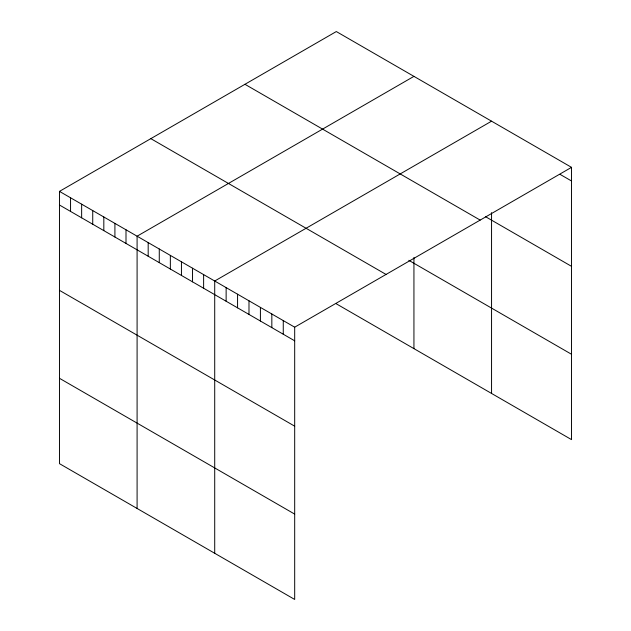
<?xml version="1.0" encoding="UTF-8"?>
<svg xmlns="http://www.w3.org/2000/svg" width="631" height="631" viewBox="0 0 631 631"><rect width="100%" height="100%" fill="white"/><g stroke="black" fill="none" stroke-linecap="round" stroke-linejoin="round"><path stroke-width="0.95" d="M59.472 191.382L294.685 327.189L294.685 599.45L59.472 463.651L59.472 191.382L336.315 31.55L571.528 167.349L571.528 439.618L336.315 303.811M413.936 76.367L137.093 236.199L137.093 508.46M491.557 121.184L214.714 281.016L214.714 553.277M294.685 327.189L571.528 167.349M560.107 174.393L571.528 180.987M485.586 216.717L571.528 266.337M244.954 84.294L480.175 220.101M408.817 260.327L571.528 354.267M150.825 138.639L386.046 274.438M59.472 205.02L294.685 340.819M59.472 290.363L294.685 426.17M59.472 378.3L294.685 514.099M491.557 212.663L491.557 393.444M413.936 257.48L413.936 348.627M283.264 320.587L283.264 334.225M271.835 313.993L271.835 327.631M260.414 307.4L260.414 321.029M248.985 300.806L248.985 314.435M237.564 294.204L237.564 307.841M226.135 287.61L226.135 301.247M203.624 274.611L203.624 288.249M192.534 268.207L192.534 281.844M181.444 261.81L181.444 275.439M170.354 255.405L170.354 269.043M159.272 249L159.272 262.638M148.182 242.604L148.182 256.233M126.003 229.794L126.003 243.432M114.913 223.398L114.913 237.027M103.823 216.993L103.823 230.63M92.733 210.588L92.733 224.226M81.644 204.192L81.644 217.821M70.554 197.787L70.554 211.424"/></g></svg>
